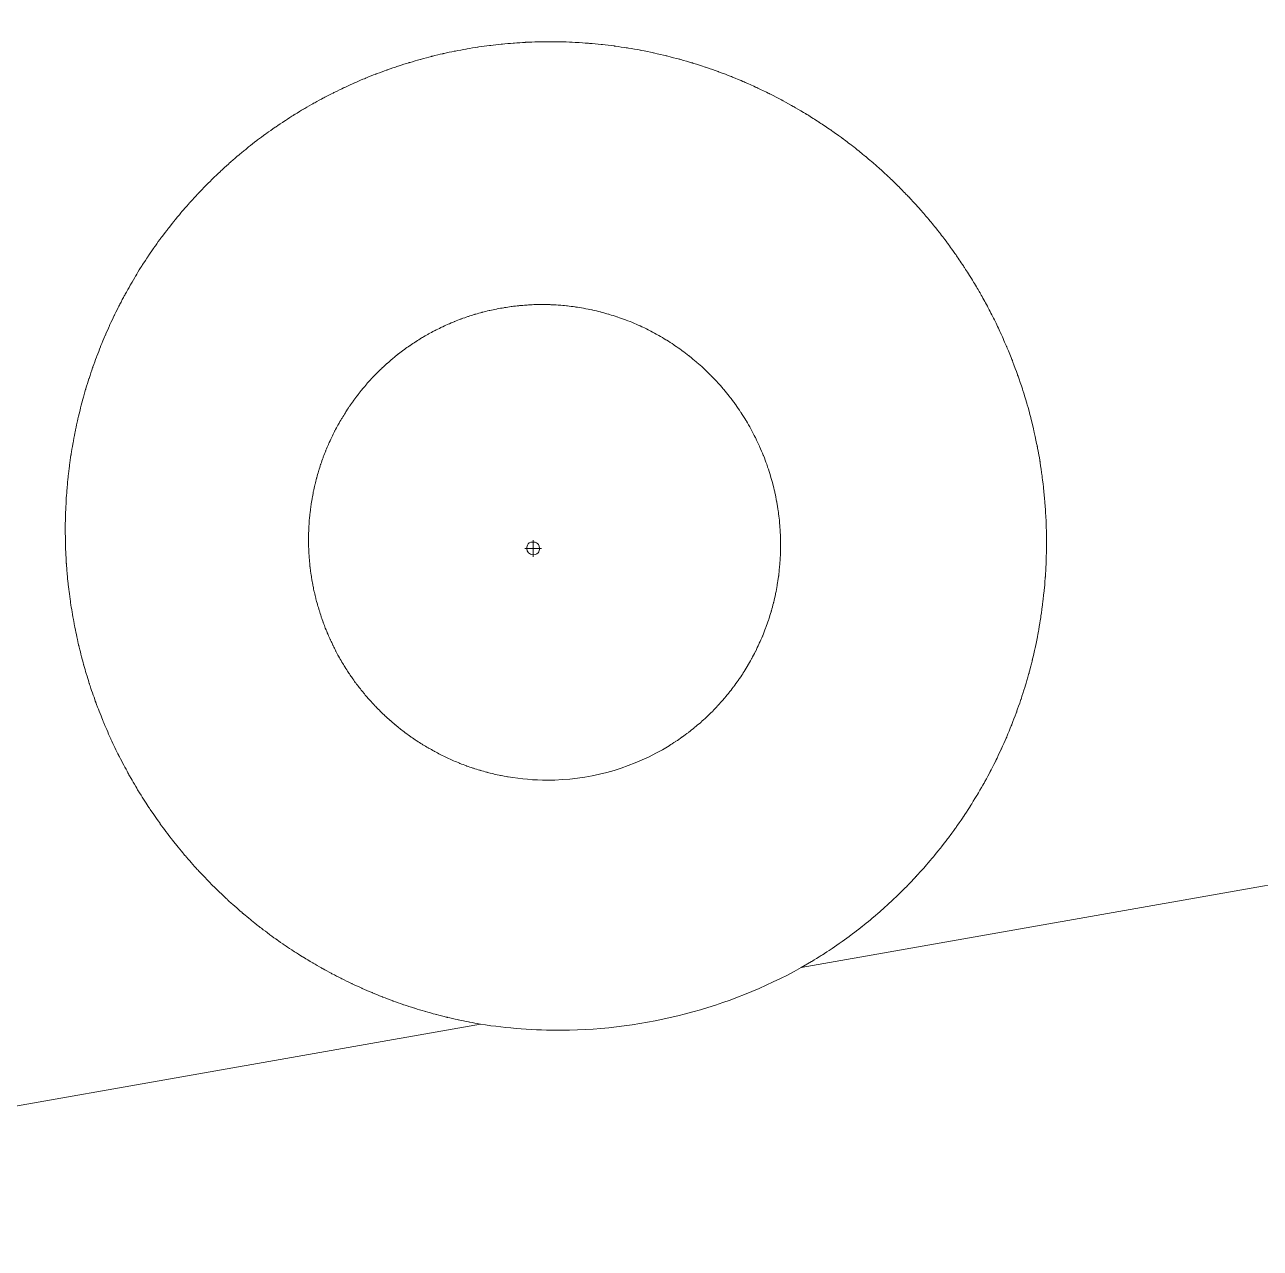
# Model space of a CAD drawing. Header units: millimetres. Extents: x 206 to 837, y 40 to 323.
# Drawn here: x 690.54941 to 690.56803, y 262.76187 to 262.78032 of the extents above; entities that cross this region are included whole.
import ezdxf

# ---------------------------------------------------------------- set-up
doc = ezdxf.new("R2010")
doc.units = ezdxf.units.MM
doc.layers.add('I-ARQ', color=8, linetype='Continuous', lineweight=0)

msp = doc.modelspace()

# ---------------------------------------------------------------- linework, layer by layer
at = {"layer": 'I-ARQ', "lineweight": 5}
for points, knots in [([(690.493091, 262.772627), (690.498206, 262.793558), (690.517349, 262.807995), (690.538879, 262.80716), (690.538879, 262.80716), (690.56041, 262.806323), (690.578375, 262.790444), (690.581851, 262.769179)], [0, 0, 0, 0, 0.5, 0.5, 0.5, 0.75, 1, 1, 1, 1]), ([(690.53712, 262.807822), (690.53712, 262.807822), (690.543623, 262.807402), (690.543623, 262.807402), (690.543623, 262.807402), (690.543623, 262.807402), (690.550004, 262.806076), (690.550004, 262.806076), (690.550004, 262.806076), (690.550004, 262.806076), (690.556133, 262.803869), (690.556133, 262.803869), (690.556133, 262.803869), (690.556133, 262.803869), (690.56189, 262.800826), (690.56189, 262.800826), (690.56189, 262.800826), (690.56189, 262.800826), (690.567162, 262.797008), (690.567162, 262.797008), (690.567162, 262.797008), (690.567162, 262.797008), (690.571843, 262.792489), (690.571843, 262.792489), (690.571843, 262.792489), (690.571843, 262.792489), (690.57584, 262.787358), (690.57584, 262.787358), (690.57584, 262.787358), (690.57584, 262.787358), (690.579075, 262.781719), (690.579075, 262.781719), (690.579075, 262.781719), (690.579075, 262.781719), (690.581484, 262.775683), (690.581484, 262.775683), (690.581484, 262.775683), (690.581484, 262.775683), (690.583016, 262.76937), (690.583016, 262.76937)], [0, 0, 0, 0, 0.1, 0.1, 0.1, 0.15, 0.2, 0.2, 0.2, 0.25, 0.3, 0.3, 0.3, 0.35, 0.4, 0.4, 0.4, 0.45, 0.5, 0.5, 0.5, 0.55, 0.6, 0.6, 0.6, 0.65, 0.7, 0.7, 0.7, 0.75, 0.8, 0.8, 0.8, 0.85, 0.9, 0.9, 0.9, 0.95, 1, 1, 1, 1]), ([(690.49479, 262.761869), (690.49479, 262.783919), (690.511717, 262.802276), (690.533695, 262.80406), (690.533695, 262.80406), (690.555674, 262.805844), (690.575339, 262.790459), (690.578896, 262.768696)], [0, 0, 0, 0, 0.5, 0.5, 0.5, 0.75, 1, 1, 1, 1]), ([(690.495457, 262.761869), (690.495457, 262.783472), (690.511969, 262.801492), (690.533489, 262.803374), (690.533489, 262.803374), (690.555009, 262.805257), (690.574399, 262.790379), (690.57815, 262.769104)], [0, 0, 0, 0, 0.5, 0.5, 0.5, 0.75, 1, 1, 1, 1]), ([(690.498516, 262.761869), (690.498516, 262.781885), (690.513816, 262.798582), (690.533755, 262.800327), (690.533755, 262.800327), (690.553696, 262.80207), (690.571661, 262.788285), (690.575138, 262.768573)], [0, 0, 0, 0, 0.5, 0.5, 0.5, 0.75, 1, 1, 1, 1]), ([(690.557324, 262.78006), (690.557324, 262.78006), (690.557142, 262.780058), (690.557142, 262.780058), (690.557142, 262.780058), (690.557142, 262.780058), (690.556959, 262.780051), (690.556959, 262.780051), (690.556959, 262.780051), (690.556959, 262.780051), (690.556779, 262.780039), (690.556779, 262.780039), (690.556779, 262.780039), (690.556779, 262.780039), (690.556597, 262.780023), (690.556597, 262.780023), (690.556597, 262.780023), (690.556597, 262.780023), (690.556419, 262.780003), (690.556419, 262.780003), (690.556419, 262.780003), (690.556419, 262.780003), (690.556241, 262.779979), (690.556241, 262.779979), (690.556241, 262.779979), (690.556241, 262.779979), (690.556065, 262.77995), (690.556065, 262.77995), (690.556065, 262.77995), (690.556065, 262.77995), (690.55589, 262.779917), (690.55589, 262.779917), (690.55589, 262.779917), (690.55589, 262.779917), (690.555716, 262.779881), (690.555716, 262.779881), (690.555716, 262.779881), (690.555716, 262.779881), (690.555545, 262.77984), (690.555545, 262.77984), (690.555545, 262.77984), (690.555545, 262.77984), (690.555374, 262.779794), (690.555374, 262.779794), (690.555374, 262.779794), (690.555374, 262.779794), (690.555205, 262.779745), (690.555205, 262.779745), (690.555205, 262.779745), (690.555205, 262.779745), (690.555038, 262.779693), (690.555038, 262.779693), (690.555038, 262.779693), (690.555038, 262.779693), (690.554872, 262.779635), (690.554872, 262.779635), (690.554872, 262.779635), (690.554872, 262.779635), (690.554709, 262.779575), (690.554709, 262.779575), (690.554709, 262.779575), (690.554709, 262.779575), (690.554546, 262.77951), (690.554546, 262.77951), (690.554546, 262.77951), (690.554546, 262.77951), (690.554387, 262.779442), (690.554387, 262.779442), (690.554387, 262.779442), (690.554387, 262.779442), (690.554229, 262.779371), (690.554229, 262.779371), (690.554229, 262.779371), (690.554229, 262.779371), (690.554073, 262.779295), (690.554073, 262.779295), (690.554073, 262.779295), (690.554073, 262.779295), (690.55392, 262.779216), (690.55392, 262.779216), (690.55392, 262.779216), (690.55392, 262.779216), (690.553768, 262.779134), (690.553768, 262.779134), (690.553768, 262.779134), (690.553768, 262.779134), (690.553619, 262.779048), (690.553619, 262.779048), (690.553619, 262.779048), (690.553619, 262.779048), (690.553472, 262.778959), (690.553472, 262.778959), (690.553472, 262.778959), (690.553472, 262.778959), (690.553328, 262.778867), (690.553328, 262.778867), (690.553328, 262.778867), (690.553328, 262.778867), (690.553185, 262.77877), (690.553185, 262.77877), (690.553185, 262.77877), (690.553185, 262.77877), (690.553045, 262.778671), (690.553045, 262.778671), (690.553045, 262.778671), (690.553045, 262.778671), (690.552908, 262.77857), (690.552908, 262.77857), (690.552908, 262.77857), (690.552908, 262.77857), (690.552773, 262.778464), (690.552773, 262.778464), (690.552773, 262.778464), (690.552773, 262.778464), (690.552641, 262.778355), (690.552641, 262.778355), (690.552641, 262.778355), (690.552641, 262.778355), (690.552511, 262.778244), (690.552511, 262.778244), (690.552511, 262.778244), (690.552511, 262.778244), (690.552384, 262.778129), (690.552384, 262.778129), (690.552384, 262.778129), (690.552384, 262.778129), (690.552259, 262.778012), (690.552259, 262.778012), (690.552259, 262.778012), (690.552259, 262.778012), (690.552138, 262.777891), (690.552138, 262.777891), (690.552138, 262.777891), (690.552138, 262.777891), (690.55202, 262.777768), (690.55202, 262.777768), (690.55202, 262.777768), (690.55202, 262.777768), (690.551904, 262.777642), (690.551904, 262.777642), (690.551904, 262.777642), (690.551904, 262.777642), (690.551791, 262.777514), (690.551791, 262.777514), (690.551791, 262.777514), (690.551791, 262.777514), (690.551682, 262.777382), (690.551682, 262.777382), (690.551682, 262.777382), (690.551682, 262.777382), (690.551575, 262.777248), (690.551575, 262.777248), (690.551575, 262.777248), (690.551575, 262.777248), (690.55147, 262.777112), (690.55147, 262.777112), (690.55147, 262.777112), (690.55147, 262.777112), (690.55137, 262.776973), (690.55137, 262.776973), (690.55137, 262.776973), (690.55137, 262.776973), (690.551273, 262.776831), (690.551273, 262.776831), (690.551273, 262.776831), (690.551273, 262.776831), (690.551179, 262.776688), (690.551179, 262.776688), (690.551179, 262.776688), (690.551179, 262.776688), (690.551089, 262.776542), (690.551089, 262.776542), (690.551089, 262.776542), (690.551089, 262.776542), (690.551002, 262.776394), (690.551002, 262.776394), (690.551002, 262.776394), (690.551002, 262.776394), (690.550918, 262.776244), (690.550918, 262.776244), (690.550918, 262.776244), (690.550918, 262.776244), (690.550838, 262.776091), (690.550838, 262.776091), (690.550838, 262.776091), (690.550838, 262.776091), (690.550761, 262.775938), (690.550761, 262.775938), (690.550761, 262.775938), (690.550761, 262.775938), (690.550688, 262.775782), (690.550688, 262.775782), (690.550688, 262.775782), (690.550688, 262.775782), (690.550619, 262.775625), (690.550619, 262.775625), (690.550619, 262.775625), (690.550619, 262.775625), (690.550553, 262.775467), (690.550553, 262.775467), (690.550553, 262.775467), (690.550553, 262.775467), (690.550491, 262.775307), (690.550491, 262.775307), (690.550491, 262.775307), (690.550491, 262.775307), (690.550433, 262.775147), (690.550433, 262.775147), (690.550433, 262.775147), (690.550433, 262.775147), (690.550379, 262.774984), (690.550379, 262.774984), (690.550379, 262.774984), (690.550379, 262.774984), (690.550328, 262.77482), (690.550328, 262.77482), (690.550328, 262.77482), (690.550328, 262.77482), (690.550282, 262.774657), (690.550282, 262.774657), (690.550282, 262.774657), (690.550282, 262.774657), (690.550239, 262.774492), (690.550239, 262.774492), (690.550239, 262.774492), (690.550239, 262.774492), (690.5502, 262.774327), (690.5502, 262.774327), (690.5502, 262.774327), (690.5502, 262.774327), (690.550165, 262.774162), (690.550165, 262.774162), (690.550165, 262.774162), (690.550165, 262.774162), (690.550134, 262.773997), (690.550134, 262.773997), (690.550134, 262.773997), (690.550134, 262.773997), (690.550107, 262.773831), (690.550107, 262.773831), (690.550107, 262.773831), (690.550107, 262.773831), (690.550083, 262.773665), (690.550083, 262.773665), (690.550083, 262.773665), (690.550083, 262.773665), (690.550064, 262.773499), (690.550064, 262.773499), (690.550064, 262.773499), (690.550064, 262.773499), (690.550047, 262.773335), (690.550047, 262.773335), (690.550047, 262.773335), (690.550047, 262.773335), (690.550035, 262.77317), (690.550035, 262.77317), (690.550035, 262.77317), (690.550035, 262.77317), (690.550027, 262.773006), (690.550027, 262.773006), (690.550027, 262.773006), (690.550027, 262.773006), (690.550021, 262.772842), (690.550021, 262.772842), (690.550021, 262.772842), (690.550021, 262.772842), (690.55002, 262.77268), (690.55002, 262.77268), (690.55002, 262.77268), (690.55002, 262.77268), (690.550022, 262.772518), (690.550022, 262.772518), (690.550022, 262.772518), (690.550022, 262.772518), (690.550027, 262.772358), (690.550027, 262.772358), (690.550027, 262.772358), (690.550027, 262.772358), (690.550036, 262.772197), (690.550036, 262.772197), (690.550036, 262.772197), (690.550036, 262.772197), (690.550048, 262.772039), (690.550048, 262.772039), (690.550048, 262.772039), (690.550048, 262.772039), (690.550064, 262.771881), (690.550064, 262.771881), (690.550064, 262.771881), (690.550064, 262.771881), (690.550104, 262.77157), (690.550104, 262.77157), (690.550104, 262.77157), (690.550104, 262.77157), (690.550157, 262.771265), (690.550157, 262.771265), (690.550157, 262.771265), (690.550157, 262.771265), (690.550221, 262.770964), (690.550221, 262.770964), (690.550221, 262.770964), (690.550221, 262.770964), (690.550296, 262.770669), (690.550296, 262.770669), (690.550296, 262.770669), (690.550296, 262.770669), (690.550383, 262.77038), (690.550383, 262.77038), (690.550383, 262.77038), (690.550383, 262.77038), (690.550481, 262.770096), (690.550481, 262.770096), (690.550481, 262.770096), (690.550481, 262.770096), (690.550589, 262.769818), (690.550589, 262.769818), (690.550589, 262.769818), (690.550589, 262.769818), (690.550707, 262.769545), (690.550707, 262.769545), (690.550707, 262.769545), (690.550707, 262.769545), (690.550836, 262.769278), (690.550836, 262.769278), (690.550836, 262.769278), (690.550836, 262.769278), (690.550975, 262.769017), (690.550975, 262.769017), (690.550975, 262.769017), (690.550975, 262.769017), (690.551123, 262.768761), (690.551123, 262.768761), (690.551123, 262.768761), (690.551123, 262.768761), (690.551283, 262.76851), (690.551283, 262.76851), (690.551283, 262.76851), (690.551283, 262.76851), (690.551452, 262.768266), (690.551452, 262.768266), (690.551452, 262.768266), (690.551452, 262.768266), (690.551633, 262.768025), (690.551633, 262.768025), (690.551633, 262.768025), (690.551633, 262.768025), (690.551824, 262.767792), (690.551824, 262.767792), (690.551824, 262.767792), (690.551824, 262.767792), (690.552026, 262.767563), (690.552026, 262.767563), (690.552026, 262.767563), (690.552026, 262.767563), (690.552239, 262.767341), (690.552239, 262.767341), (690.552239, 262.767341), (690.552239, 262.767341), (690.552463, 262.767126), (690.552463, 262.767126), (690.552463, 262.767126), (690.552463, 262.767126), (690.552699, 262.766918), (690.552699, 262.766918), (690.552699, 262.766918), (690.552699, 262.766918), (690.552821, 262.766816), (690.552821, 262.766816), (690.552821, 262.766816), (690.552821, 262.766816), (690.552945, 262.766718), (690.552945, 262.766718), (690.552945, 262.766718), (690.552945, 262.766718), (690.553073, 262.76662), (690.553073, 262.76662), (690.553073, 262.76662), (690.553073, 262.76662), (690.553203, 262.766525), (690.553203, 262.766525), (690.553203, 262.766525), (690.553203, 262.766525), (690.553337, 262.766433), (690.553337, 262.766433), (690.553337, 262.766433), (690.553337, 262.766433), (690.553471, 262.766343), (690.553471, 262.766343), (690.553471, 262.766343), (690.553471, 262.766343), (690.55361, 262.766256), (690.55361, 262.766256), (690.55361, 262.766256), (690.55361, 262.766256), (690.553751, 262.766171), (690.553751, 262.766171), (690.553751, 262.766171), (690.553751, 262.766171), (690.553894, 262.766089), (690.553894, 262.766089), (690.553894, 262.766089), (690.553894, 262.766089), (690.55404, 262.766009), (690.55404, 262.766009), (690.55404, 262.766009), (690.55404, 262.766009), (690.554188, 262.765933), (690.554188, 262.765933), (690.554188, 262.765933), (690.554188, 262.765933), (690.554338, 262.76586), (690.554338, 262.76586), (690.554338, 262.76586), (690.554338, 262.76586), (690.554492, 262.765789), (690.554492, 262.765789), (690.554492, 262.765789), (690.554492, 262.765789), (690.554645, 262.765723), (690.554645, 262.765723), (690.554645, 262.765723), (690.554645, 262.765723), (690.554802, 262.765659), (690.554802, 262.765659), (690.554802, 262.765659), (690.554802, 262.765659), (690.55496, 262.765598), (690.55496, 262.765598), (690.55496, 262.765598), (690.55496, 262.765598), (690.555121, 262.765541), (690.555121, 262.765541), (690.555121, 262.765541), (690.555121, 262.765541), (690.555283, 262.765489), (690.555283, 262.765489), (690.555283, 262.765489), (690.555283, 262.765489), (690.555447, 262.765439), (690.555447, 262.765439), (690.555447, 262.765439), (690.555447, 262.765439), (690.555611, 262.765393), (690.555611, 262.765393), (690.555611, 262.765393), (690.555611, 262.765393), (690.555777, 262.765351), (690.555777, 262.765351), (690.555777, 262.765351), (690.555777, 262.765351), (690.555944, 262.765313), (690.555944, 262.765313), (690.555944, 262.765313), (690.555944, 262.765313), (690.556112, 262.765279), (690.556112, 262.765279), (690.556112, 262.765279), (690.556112, 262.765279), (690.556281, 262.765247), (690.556281, 262.765247)], [0, 0, 0, 0, 0.008696, 0.008696, 0.008696, 0.013043, 0.017391, 0.017391, 0.017391, 0.021739, 0.026087, 0.026087, 0.026087, 0.030435, 0.034783, 0.034783, 0.034783, 0.03913, 0.043478, 0.043478, 0.043478, 0.047826, 0.052174, 0.052174, 0.052174, 0.056522, 0.06087, 0.06087, 0.06087, 0.065217, 0.069565, 0.069565, 0.069565, 0.073913, 0.078261, 0.078261, 0.078261, 0.082609, 0.086957, 0.086957, 0.086957, 0.091304, 0.095652, 0.095652, 0.095652, 0.1, 0.104348, 0.104348, 0.104348, 0.108696, 0.113043, 0.113043, 0.113043, 0.117391, 0.121739, 0.121739, 0.121739, 0.126087, 0.130435, 0.130435, 0.130435, 0.134783, 0.13913, 0.13913, 0.13913, 0.143478, 0.147826, 0.147826, 0.147826, 0.152174, 0.156522, 0.156522, 0.156522, 0.16087, 0.165217, 0.165217, 0.165217, 0.169565, 0.173913, 0.173913, 0.173913, 0.178261, 0.182609, 0.182609, 0.182609, 0.186957, 0.191304, 0.191304, 0.191304, 0.195652, 0.2, 0.2, 0.2, 0.204348, 0.208696, 0.208696, 0.208696, 0.213043, 0.217391, 0.217391, 0.217391, 0.221739, 0.226087, 0.226087, 0.226087, 0.230435, 0.234783, 0.234783, 0.234783, 0.23913, 0.243478, 0.243478, 0.243478, 0.247826, 0.252174, 0.252174, 0.252174, 0.256522, 0.26087, 0.26087, 0.26087, 0.265217, 0.269565, 0.269565, 0.269565, 0.273913, 0.278261, 0.278261, 0.278261, 0.282609, 0.286957, 0.286957, 0.286957, 0.291304, 0.295652, 0.295652, 0.295652, 0.3, 0.304348, 0.304348, 0.304348, 0.308696, 0.313043, 0.313043, 0.313043, 0.317391, 0.321739, 0.321739, 0.321739, 0.326087, 0.330435, 0.330435, 0.330435, 0.334783, 0.33913, 0.33913, 0.33913, 0.343478, 0.347826, 0.347826, 0.347826, 0.352174, 0.356522, 0.356522, 0.356522, 0.36087, 0.365217, 0.365217, 0.365217, 0.369565, 0.373913, 0.373913, 0.373913, 0.378261, 0.382609, 0.382609, 0.382609, 0.386957, 0.391304, 0.391304, 0.391304, 0.395652, 0.4, 0.4, 0.4, 0.404348, 0.408696, 0.408696, 0.408696, 0.413043, 0.417391, 0.417391, 0.417391, 0.421739, 0.426087, 0.426087, 0.426087, 0.430435, 0.434783, 0.434783, 0.434783, 0.43913, 0.443478, 0.443478, 0.443478, 0.447826, 0.452174, 0.452174, 0.452174, 0.456522, 0.46087, 0.46087, 0.46087, 0.465217, 0.469565, 0.469565, 0.469565, 0.473913, 0.478261, 0.478261, 0.478261, 0.482609, 0.486957, 0.486957, 0.486957, 0.491304, 0.495652, 0.495652, 0.495652, 0.5, 0.504348, 0.504348, 0.504348, 0.508696, 0.513043, 0.513043, 0.513043, 0.517391, 0.521739, 0.521739, 0.521739, 0.526087, 0.530435, 0.530435, 0.530435, 0.534783, 0.53913, 0.53913, 0.53913, 0.543478, 0.547826, 0.547826, 0.547826, 0.552174, 0.556522, 0.556522, 0.556522, 0.56087, 0.565217, 0.565217, 0.565217, 0.569565, 0.573913, 0.573913, 0.573913, 0.578261, 0.582609, 0.582609, 0.582609, 0.586957, 0.591304, 0.591304, 0.591304, 0.595652, 0.6, 0.6, 0.6, 0.604348, 0.608696, 0.608696, 0.608696, 0.613043, 0.617391, 0.617391, 0.617391, 0.621739, 0.626087, 0.626087, 0.626087, 0.630435, 0.634783, 0.634783, 0.634783, 0.63913, 0.643478, 0.643478, 0.643478, 0.647826, 0.652174, 0.652174, 0.652174, 0.656522, 0.66087, 0.66087, 0.66087, 0.665217, 0.669565, 0.669565, 0.669565, 0.673913, 0.678261, 0.678261, 0.678261, 0.682609, 0.686957, 0.686957, 0.686957, 0.691304, 0.695652, 0.695652, 0.695652, 0.7, 0.704348, 0.704348, 0.704348, 0.708696, 0.713043, 0.713043, 0.713043, 0.717391, 0.721739, 0.721739, 0.721739, 0.726087, 0.730435, 0.730435, 0.730435, 0.734783, 0.73913, 0.73913, 0.73913, 0.743478, 0.747826, 0.747826, 0.747826, 0.752174, 0.756522, 0.756522, 0.756522, 0.76087, 0.765217, 0.765217, 0.765217, 0.769565, 0.773913, 0.773913, 0.773913, 0.778261, 0.782609, 0.782609, 0.782609, 0.786957, 0.791304, 0.791304, 0.791304, 0.795652, 0.8, 0.8, 0.8, 0.804348, 0.808696, 0.808696, 0.808696, 0.813043, 0.817391, 0.817391, 0.817391, 0.821739, 0.826087, 0.826087, 0.826087, 0.830435, 0.834783, 0.834783, 0.834783, 0.83913, 0.843478, 0.843478, 0.843478, 0.847826, 0.852174, 0.852174, 0.852174, 0.856522, 0.86087, 0.86087, 0.86087, 0.865217, 0.869565, 0.869565, 0.869565, 0.873913, 0.878261, 0.878261, 0.878261, 0.882609, 0.886957, 0.886957, 0.886957, 0.891304, 0.895652, 0.895652, 0.895652, 0.9, 0.904348, 0.904348, 0.904348, 0.908696, 0.913043, 0.913043, 0.913043, 0.917391, 0.921739, 0.921739, 0.921739, 0.926087, 0.930435, 0.930435, 0.930435, 0.934783, 0.93913, 0.93913, 0.93913, 0.943478, 0.947826, 0.947826, 0.947826, 0.952174, 0.956522, 0.956522, 0.956522, 0.96087, 0.965217, 0.965217, 0.965217, 0.969565, 0.973913, 0.973913, 0.973913, 0.978261, 0.982609, 0.982609, 0.982609, 0.986957, 0.991304, 0.991304, 0.991304, 0.995652, 1, 1, 1, 1]), ([(690.561114, 262.7661), (690.561114, 262.7661), (690.561271, 262.766192), (690.561271, 262.766192), (690.561271, 262.766192), (690.561271, 262.766192), (690.561427, 262.766289), (690.561427, 262.766289), (690.561427, 262.766289), (690.561427, 262.766289), (690.56158, 262.766389), (690.56158, 262.766389), (690.56158, 262.766389), (690.56158, 262.766389), (690.56173, 262.766494), (690.56173, 262.766494), (690.56173, 262.766494), (690.56173, 262.766494), (690.561879, 262.766602), (690.561879, 262.766602), (690.561879, 262.766602), (690.561879, 262.766602), (690.562025, 262.766714), (690.562025, 262.766714), (690.562025, 262.766714), (690.562025, 262.766714), (690.562168, 262.766831), (690.562168, 262.766831), (690.562168, 262.766831), (690.562168, 262.766831), (690.562309, 262.766951), (690.562309, 262.766951), (690.562309, 262.766951), (690.562309, 262.766951), (690.562447, 262.767076), (690.562447, 262.767076), (690.562447, 262.767076), (690.562447, 262.767076), (690.562582, 262.767204), (690.562582, 262.767204), (690.562582, 262.767204), (690.562582, 262.767204), (690.562715, 262.767336), (690.562715, 262.767336), (690.562715, 262.767336), (690.562715, 262.767336), (690.562844, 262.767472), (690.562844, 262.767472), (690.562844, 262.767472), (690.562844, 262.767472), (690.562971, 262.767612), (690.562971, 262.767612), (690.562971, 262.767612), (690.562971, 262.767612), (690.563094, 262.767756), (690.563094, 262.767756), (690.563094, 262.767756), (690.563094, 262.767756), (690.563214, 262.767903), (690.563214, 262.767903), (690.563214, 262.767903), (690.563214, 262.767903), (690.563331, 262.768054), (690.563331, 262.768054), (690.563331, 262.768054), (690.563331, 262.768054), (690.563445, 262.768209), (690.563445, 262.768209), (690.563445, 262.768209), (690.563445, 262.768209), (690.563554, 262.768368), (690.563554, 262.768368), (690.563554, 262.768368), (690.563554, 262.768368), (690.56366, 262.76853), (690.56366, 262.76853), (690.56366, 262.76853), (690.56366, 262.76853), (690.563762, 262.768695), (690.563762, 262.768695), (690.563762, 262.768695), (690.563762, 262.768695), (690.56386, 262.768865), (690.56386, 262.768865), (690.56386, 262.768865), (690.56386, 262.768865), (690.563955, 262.769038), (690.563955, 262.769038), (690.563955, 262.769038), (690.563955, 262.769038), (690.564045, 262.769214), (690.564045, 262.769214), (690.564045, 262.769214), (690.564045, 262.769214), (690.564129, 262.769393), (690.564129, 262.769393), (690.564129, 262.769393), (690.564129, 262.769393), (690.564212, 262.769577), (690.564212, 262.769577), (690.564212, 262.769577), (690.564212, 262.769577), (690.564287, 262.769761), (690.564287, 262.769761), (690.564287, 262.769761), (690.564287, 262.769761), (690.56436, 262.769952), (690.56436, 262.769952), (690.56436, 262.769952), (690.56436, 262.769952), (690.564426, 262.770143), (690.564426, 262.770143), (690.564426, 262.770143), (690.564426, 262.770143), (690.564489, 262.770338), (690.564489, 262.770338), (690.564489, 262.770338), (690.564489, 262.770338), (690.564547, 262.770535), (690.564547, 262.770535), (690.564547, 262.770535), (690.564547, 262.770535), (690.564598, 262.770736), (690.564598, 262.770736), (690.564598, 262.770736), (690.564598, 262.770736), (690.564645, 262.770938), (690.564645, 262.770938), (690.564645, 262.770938), (690.564645, 262.770938), (690.564686, 262.771144), (690.564686, 262.771144), (690.564686, 262.771144), (690.564686, 262.771144), (690.564721, 262.771351), (690.564721, 262.771351), (690.564721, 262.771351), (690.564721, 262.771351), (690.564751, 262.771561), (690.564751, 262.771561), (690.564751, 262.771561), (690.564751, 262.771561), (690.564776, 262.771771), (690.564776, 262.771771), (690.564776, 262.771771), (690.564776, 262.771771), (690.564794, 262.771985), (690.564794, 262.771985), (690.564794, 262.771985), (690.564794, 262.771985), (690.564806, 262.772199), (690.564806, 262.772199), (690.564806, 262.772199), (690.564806, 262.772199), (690.564811, 262.772416), (690.564811, 262.772416), (690.564811, 262.772416), (690.564811, 262.772416), (690.564811, 262.772633), (690.564811, 262.772633), (690.564811, 262.772633), (690.564811, 262.772633), (690.564805, 262.772852), (690.564805, 262.772852), (690.564805, 262.772852), (690.564805, 262.772852), (690.564791, 262.77307), (690.564791, 262.77307), (690.564791, 262.77307), (690.564791, 262.77307), (690.564771, 262.77329), (690.564771, 262.77329), (690.564771, 262.77329), (690.564771, 262.77329), (690.564746, 262.77351), (690.564746, 262.77351), (690.564746, 262.77351), (690.564746, 262.77351), (690.564714, 262.77373), (690.564714, 262.77373), (690.564714, 262.77373), (690.564714, 262.77373), (690.564675, 262.773949), (690.564675, 262.773949), (690.564675, 262.773949), (690.564675, 262.773949), (690.564628, 262.774168), (690.564628, 262.774168), (690.564628, 262.774168), (690.564628, 262.774168), (690.564576, 262.774386), (690.564576, 262.774386), (690.564576, 262.774386), (690.564576, 262.774386), (690.564517, 262.774605), (690.564517, 262.774605), (690.564517, 262.774605), (690.564517, 262.774605), (690.564451, 262.77482), (690.564451, 262.77482), (690.564451, 262.77482), (690.564451, 262.77482), (690.564377, 262.775035), (690.564377, 262.775035), (690.564377, 262.775035), (690.564377, 262.775035), (690.5643, 262.775248), (690.5643, 262.775248), (690.5643, 262.775248), (690.5643, 262.775248), (690.564214, 262.775459), (690.564214, 262.775459), (690.564214, 262.775459), (690.564214, 262.775459), (690.564121, 262.775667), (690.564121, 262.775667), (690.564121, 262.775667), (690.564121, 262.775667), (690.564024, 262.775872), (690.564024, 262.775872), (690.564024, 262.775872), (690.564024, 262.775872), (690.56392, 262.776075), (690.56392, 262.776075), (690.56392, 262.776075), (690.56392, 262.776075), (690.56381, 262.776274), (690.56381, 262.776274), (690.56381, 262.776274), (690.56381, 262.776274), (690.563693, 262.77647), (690.563693, 262.77647), (690.563693, 262.77647), (690.563693, 262.77647), (690.563572, 262.776661), (690.563572, 262.776661), (690.563572, 262.776661), (690.563572, 262.776661), (690.563445, 262.776849), (690.563445, 262.776849), (690.563445, 262.776849), (690.563445, 262.776849), (690.563312, 262.777033), (690.563312, 262.777033), (690.563312, 262.777033), (690.563312, 262.777033), (690.563174, 262.777213), (690.563174, 262.777213), (690.563174, 262.777213), (690.563174, 262.777213), (690.563031, 262.777388), (690.563031, 262.777388), (690.563031, 262.777388), (690.563031, 262.777388), (690.562884, 262.777558), (690.562884, 262.777558), (690.562884, 262.777558), (690.562884, 262.777558), (690.562732, 262.777723), (690.562732, 262.777723), (690.562732, 262.777723), (690.562732, 262.777723), (690.562576, 262.777883), (690.562576, 262.777883), (690.562576, 262.777883), (690.562576, 262.777883), (690.562415, 262.778038), (690.562415, 262.778038), (690.562415, 262.778038), (690.562415, 262.778038), (690.562251, 262.778187), (690.562251, 262.778187), (690.562251, 262.778187), (690.562251, 262.778187), (690.562083, 262.778331), (690.562083, 262.778331), (690.562083, 262.778331), (690.562083, 262.778331), (690.561911, 262.77847), (690.561911, 262.77847), (690.561911, 262.77847), (690.561911, 262.77847), (690.561738, 262.778602), (690.561738, 262.778602), (690.561738, 262.778602), (690.561738, 262.778602), (690.56156, 262.778729), (690.56156, 262.778729), (690.56156, 262.778729), (690.56156, 262.778729), (690.56138, 262.778849), (690.56138, 262.778849), (690.56138, 262.778849), (690.56138, 262.778849), (690.561197, 262.778965), (690.561197, 262.778965), (690.561197, 262.778965), (690.561197, 262.778965), (690.561013, 262.779074), (690.561013, 262.779074), (690.561013, 262.779074), (690.561013, 262.779074), (690.560825, 262.779179), (690.560825, 262.779179), (690.560825, 262.779179), (690.560825, 262.779179), (690.560637, 262.779275), (690.560637, 262.779275), (690.560637, 262.779275), (690.560637, 262.779275), (690.560447, 262.779368), (690.560447, 262.779368), (690.560447, 262.779368), (690.560447, 262.779368), (690.560255, 262.779453), (690.560255, 262.779453), (690.560255, 262.779453), (690.560255, 262.779453), (690.560062, 262.779534), (690.560062, 262.779534), (690.560062, 262.779534), (690.560062, 262.779534), (690.559868, 262.779607), (690.559868, 262.779607), (690.559868, 262.779607), (690.559868, 262.779607), (690.559673, 262.779676), (690.559673, 262.779676), (690.559673, 262.779676), (690.559673, 262.779676), (690.559479, 262.779738), (690.559479, 262.779738), (690.559479, 262.779738), (690.559479, 262.779738), (690.559282, 262.779795), (690.559282, 262.779795), (690.559282, 262.779795), (690.559282, 262.779795), (690.559086, 262.779846), (690.559086, 262.779846), (690.559086, 262.779846), (690.559086, 262.779846), (690.558889, 262.779892), (690.558889, 262.779892), (690.558889, 262.779892), (690.558889, 262.779892), (690.558693, 262.779932), (690.558693, 262.779932), (690.558693, 262.779932), (690.558693, 262.779932), (690.558495, 262.779966), (690.558495, 262.779966), (690.558495, 262.779966), (690.558495, 262.779966), (690.558299, 262.779995), (690.558299, 262.779995), (690.558299, 262.779995), (690.558299, 262.779995), (690.558103, 262.780019), (690.558103, 262.780019), (690.558103, 262.780019), (690.558103, 262.780019), (690.557907, 262.780037), (690.557907, 262.780037), (690.557907, 262.780037), (690.557907, 262.780037), (690.557712, 262.78005), (690.557712, 262.78005), (690.557712, 262.78005), (690.557712, 262.78005), (690.557518, 262.780058), (690.557518, 262.780058), (690.557518, 262.780058), (690.557518, 262.780058), (690.557324, 262.78006), (690.557324, 262.78006)], [0, 0, 0, 0, 0.010638, 0.010638, 0.010638, 0.015957, 0.021277, 0.021277, 0.021277, 0.026596, 0.031915, 0.031915, 0.031915, 0.037234, 0.042553, 0.042553, 0.042553, 0.047872, 0.053191, 0.053191, 0.053191, 0.058511, 0.06383, 0.06383, 0.06383, 0.069149, 0.074468, 0.074468, 0.074468, 0.079787, 0.085106, 0.085106, 0.085106, 0.090426, 0.095745, 0.095745, 0.095745, 0.101064, 0.106383, 0.106383, 0.106383, 0.111702, 0.117021, 0.117021, 0.117021, 0.12234, 0.12766, 0.12766, 0.12766, 0.132979, 0.138298, 0.138298, 0.138298, 0.143617, 0.148936, 0.148936, 0.148936, 0.154255, 0.159574, 0.159574, 0.159574, 0.164894, 0.170213, 0.170213, 0.170213, 0.175532, 0.180851, 0.180851, 0.180851, 0.18617, 0.191489, 0.191489, 0.191489, 0.196809, 0.202128, 0.202128, 0.202128, 0.207447, 0.212766, 0.212766, 0.212766, 0.218085, 0.223404, 0.223404, 0.223404, 0.228723, 0.234043, 0.234043, 0.234043, 0.239362, 0.244681, 0.244681, 0.244681, 0.25, 0.255319, 0.255319, 0.255319, 0.260638, 0.265957, 0.265957, 0.265957, 0.271277, 0.276596, 0.276596, 0.276596, 0.281915, 0.287234, 0.287234, 0.287234, 0.292553, 0.297872, 0.297872, 0.297872, 0.303191, 0.308511, 0.308511, 0.308511, 0.31383, 0.319149, 0.319149, 0.319149, 0.324468, 0.329787, 0.329787, 0.329787, 0.335106, 0.340426, 0.340426, 0.340426, 0.345745, 0.351064, 0.351064, 0.351064, 0.356383, 0.361702, 0.361702, 0.361702, 0.367021, 0.37234, 0.37234, 0.37234, 0.37766, 0.382979, 0.382979, 0.382979, 0.388298, 0.393617, 0.393617, 0.393617, 0.398936, 0.404255, 0.404255, 0.404255, 0.409574, 0.414894, 0.414894, 0.414894, 0.420213, 0.425532, 0.425532, 0.425532, 0.430851, 0.43617, 0.43617, 0.43617, 0.441489, 0.446809, 0.446809, 0.446809, 0.452128, 0.457447, 0.457447, 0.457447, 0.462766, 0.468085, 0.468085, 0.468085, 0.473404, 0.478723, 0.478723, 0.478723, 0.484043, 0.489362, 0.489362, 0.489362, 0.494681, 0.5, 0.5, 0.5, 0.505319, 0.510638, 0.510638, 0.510638, 0.515957, 0.521277, 0.521277, 0.521277, 0.526596, 0.531915, 0.531915, 0.531915, 0.537234, 0.542553, 0.542553, 0.542553, 0.547872, 0.553191, 0.553191, 0.553191, 0.558511, 0.56383, 0.56383, 0.56383, 0.569149, 0.574468, 0.574468, 0.574468, 0.579787, 0.585106, 0.585106, 0.585106, 0.590426, 0.595745, 0.595745, 0.595745, 0.601064, 0.606383, 0.606383, 0.606383, 0.611702, 0.617021, 0.617021, 0.617021, 0.62234, 0.62766, 0.62766, 0.62766, 0.632979, 0.638298, 0.638298, 0.638298, 0.643617, 0.648936, 0.648936, 0.648936, 0.654255, 0.659574, 0.659574, 0.659574, 0.664894, 0.670213, 0.670213, 0.670213, 0.675532, 0.680851, 0.680851, 0.680851, 0.68617, 0.691489, 0.691489, 0.691489, 0.696809, 0.702128, 0.702128, 0.702128, 0.707447, 0.712766, 0.712766, 0.712766, 0.718085, 0.723404, 0.723404, 0.723404, 0.728723, 0.734043, 0.734043, 0.734043, 0.739362, 0.744681, 0.744681, 0.744681, 0.75, 0.755319, 0.755319, 0.755319, 0.760638, 0.765957, 0.765957, 0.765957, 0.771277, 0.776596, 0.776596, 0.776596, 0.781915, 0.787234, 0.787234, 0.787234, 0.792553, 0.797872, 0.797872, 0.797872, 0.803191, 0.808511, 0.808511, 0.808511, 0.81383, 0.819149, 0.819149, 0.819149, 0.824468, 0.829787, 0.829787, 0.829787, 0.835106, 0.840426, 0.840426, 0.840426, 0.845745, 0.851064, 0.851064, 0.851064, 0.856383, 0.861702, 0.861702, 0.861702, 0.867021, 0.87234, 0.87234, 0.87234, 0.87766, 0.882979, 0.882979, 0.882979, 0.888298, 0.893617, 0.893617, 0.893617, 0.898936, 0.904255, 0.904255, 0.904255, 0.909574, 0.914894, 0.914894, 0.914894, 0.920213, 0.925532, 0.925532, 0.925532, 0.930851, 0.93617, 0.93617, 0.93617, 0.941489, 0.946809, 0.946809, 0.946809, 0.952128, 0.957447, 0.957447, 0.957447, 0.962766, 0.968085, 0.968085, 0.968085, 0.973404, 0.978723, 0.978723, 0.978723, 0.984043, 0.989362, 0.989362, 0.989362, 0.994681, 1, 1, 1, 1]), ([(690.557203, 262.776097), (690.557203, 262.776097), (690.557087, 262.776096), (690.557087, 262.776096), (690.557087, 262.776096), (690.557087, 262.776096), (690.556972, 262.776089), (690.556972, 262.776089), (690.556972, 262.776089), (690.556972, 262.776089), (690.556859, 262.77608), (690.556859, 262.77608), (690.556859, 262.77608), (690.556859, 262.77608), (690.556745, 262.776067), (690.556745, 262.776067), (690.556745, 262.776067), (690.556745, 262.776067), (690.556633, 262.77605), (690.556633, 262.77605), (690.556633, 262.77605), (690.556633, 262.77605), (690.556522, 262.77603), (690.556522, 262.77603), (690.556522, 262.77603), (690.556522, 262.77603), (690.556413, 262.776007), (690.556413, 262.776007), (690.556413, 262.776007), (690.556413, 262.776007), (690.556304, 262.77598), (690.556304, 262.77598), (690.556304, 262.77598), (690.556304, 262.77598), (690.556197, 262.77595), (690.556197, 262.77595), (690.556197, 262.77595), (690.556197, 262.77595), (690.556091, 262.775916), (690.556091, 262.775916), (690.556091, 262.775916), (690.556091, 262.775916), (690.555986, 262.77588), (690.555986, 262.77588), (690.555986, 262.77588), (690.555986, 262.77588), (690.555884, 262.77584), (690.555884, 262.77584), (690.555884, 262.77584), (690.555884, 262.77584), (690.555783, 262.775796), (690.555783, 262.775796), (690.555783, 262.775796), (690.555783, 262.775796), (690.555684, 262.775751), (690.555684, 262.775751), (690.555684, 262.775751), (690.555684, 262.775751), (690.555586, 262.775702), (690.555586, 262.775702), (690.555586, 262.775702), (690.555586, 262.775702), (690.55549, 262.77565), (690.55549, 262.77565), (690.55549, 262.77565), (690.55549, 262.77565), (690.555395, 262.775595), (690.555395, 262.775595), (690.555395, 262.775595), (690.555395, 262.775595), (690.555303, 262.775537), (690.555303, 262.775537), (690.555303, 262.775537), (690.555303, 262.775537), (690.555213, 262.775477), (690.555213, 262.775477), (690.555213, 262.775477), (690.555213, 262.775477), (690.555125, 262.775415), (690.555125, 262.775415), (690.555125, 262.775415), (690.555125, 262.775415), (690.555038, 262.775349), (690.555038, 262.775349), (690.555038, 262.775349), (690.555038, 262.775349), (690.554955, 262.775281), (690.554955, 262.775281), (690.554955, 262.775281), (690.554955, 262.775281), (690.554872, 262.77521), (690.554872, 262.77521), (690.554872, 262.77521), (690.554872, 262.77521), (690.554793, 262.775137), (690.554793, 262.775137), (690.554793, 262.775137), (690.554793, 262.775137), (690.554715, 262.775062), (690.554715, 262.775062), (690.554715, 262.775062), (690.554715, 262.775062), (690.554641, 262.774984), (690.554641, 262.774984), (690.554641, 262.774984), (690.554641, 262.774984), (690.554567, 262.774903), (690.554567, 262.774903), (690.554567, 262.774903), (690.554567, 262.774903), (690.554497, 262.77482), (690.554497, 262.77482), (690.554497, 262.77482), (690.554497, 262.77482), (690.554431, 262.774736), (690.554431, 262.774736), (690.554431, 262.774736), (690.554431, 262.774736), (690.554365, 262.774649), (690.554365, 262.774649), (690.554365, 262.774649), (690.554365, 262.774649), (690.554303, 262.774561), (690.554303, 262.774561), (690.554303, 262.774561), (690.554303, 262.774561), (690.554244, 262.77447), (690.554244, 262.77447), (690.554244, 262.77447), (690.554244, 262.77447), (690.554187, 262.774378), (690.554187, 262.774378), (690.554187, 262.774378), (690.554187, 262.774378), (690.554132, 262.774284), (690.554132, 262.774284), (690.554132, 262.774284), (690.554132, 262.774284), (690.554081, 262.774188), (690.554081, 262.774188), (690.554081, 262.774188), (690.554081, 262.774188), (690.554033, 262.77409), (690.554033, 262.77409), (690.554033, 262.77409), (690.554033, 262.77409), (690.553988, 262.773992), (690.553988, 262.773992), (690.553988, 262.773992), (690.553988, 262.773992), (690.553946, 262.773892), (690.553946, 262.773892), (690.553946, 262.773892), (690.553946, 262.773892), (690.553907, 262.773791), (690.553907, 262.773791), (690.553907, 262.773791), (690.553907, 262.773791), (690.553871, 262.773689), (690.553871, 262.773689), (690.553871, 262.773689), (690.553871, 262.773689), (690.553838, 262.773586), (690.553838, 262.773586), (690.553838, 262.773586), (690.553838, 262.773586), (690.55381, 262.773483), (690.55381, 262.773483), (690.55381, 262.773483), (690.55381, 262.773483), (690.553783, 262.773379), (690.553783, 262.773379), (690.553783, 262.773379), (690.553783, 262.773379), (690.553759, 262.773275), (690.553759, 262.773275), (690.553759, 262.773275), (690.553759, 262.773275), (690.553741, 262.77317), (690.553741, 262.77317), (690.553741, 262.77317), (690.553741, 262.77317), (690.553724, 262.773065), (690.553724, 262.773065), (690.553724, 262.773065), (690.553724, 262.773065), (690.553711, 262.772961), (690.553711, 262.772961), (690.553711, 262.772961), (690.553711, 262.772961), (690.553699, 262.772856), (690.553699, 262.772856), (690.553699, 262.772856), (690.553699, 262.772856), (690.553693, 262.772753), (690.553693, 262.772753), (690.553693, 262.772753), (690.553693, 262.772753), (690.553688, 262.772649), (690.553688, 262.772649), (690.553688, 262.772649), (690.553688, 262.772649), (690.553687, 262.772547), (690.553687, 262.772547), (690.553687, 262.772547), (690.553687, 262.772547), (690.553688, 262.772444), (690.553688, 262.772444), (690.553688, 262.772444), (690.553688, 262.772444), (690.553693, 262.772343), (690.553693, 262.772343), (690.553693, 262.772343), (690.553693, 262.772343), (690.5537, 262.772243), (690.5537, 262.772243), (690.5537, 262.772243), (690.5537, 262.772243), (690.553709, 262.772144), (690.553709, 262.772144), (690.553709, 262.772144), (690.553709, 262.772144), (690.553723, 262.772045), (690.553723, 262.772045), (690.553723, 262.772045), (690.553723, 262.772045), (690.553737, 262.771948), (690.553737, 262.771948), (690.553737, 262.771948), (690.553737, 262.771948), (690.553755, 262.771852), (690.553755, 262.771852), (690.553755, 262.771852), (690.553755, 262.771852), (690.553775, 262.771758), (690.553775, 262.771758), (690.553775, 262.771758), (690.553775, 262.771758), (690.553797, 262.771663), (690.553797, 262.771663), (690.553797, 262.771663), (690.553797, 262.771663), (690.553822, 262.771571), (690.553822, 262.771571), (690.553822, 262.771571), (690.553822, 262.771571), (690.55385, 262.77148), (690.55385, 262.77148), (690.55385, 262.77148), (690.55385, 262.77148), (690.553879, 262.771389), (690.553879, 262.771389), (690.553879, 262.771389), (690.553879, 262.771389), (690.55391, 262.771299), (690.55391, 262.771299), (690.55391, 262.771299), (690.55391, 262.771299), (690.553943, 262.771213), (690.553943, 262.771213), (690.553943, 262.771213), (690.553943, 262.771213), (690.55398, 262.771125), (690.55398, 262.771125), (690.55398, 262.771125), (690.55398, 262.771125), (690.554018, 262.77104), (690.554018, 262.77104), (690.554018, 262.77104), (690.554018, 262.77104), (690.554058, 262.770955), (690.554058, 262.770955), (690.554058, 262.770955), (690.554058, 262.770955), (690.554099, 262.770872), (690.554099, 262.770872), (690.554099, 262.770872), (690.554099, 262.770872), (690.554143, 262.77079), (690.554143, 262.77079), (690.554143, 262.77079), (690.554143, 262.77079), (690.55419, 262.770708), (690.55419, 262.770708), (690.55419, 262.770708), (690.55419, 262.770708), (690.554238, 262.770628), (690.554238, 262.770628), (690.554238, 262.770628), (690.554238, 262.770628), (690.554289, 262.770549), (690.554289, 262.770549), (690.554289, 262.770549), (690.554289, 262.770549), (690.554342, 262.770471), (690.554342, 262.770471), (690.554342, 262.770471), (690.554342, 262.770471), (690.554397, 262.770395), (690.554397, 262.770395), (690.554397, 262.770395), (690.554397, 262.770395), (690.554454, 262.77032), (690.554454, 262.77032), (690.554454, 262.77032), (690.554454, 262.77032), (690.554514, 262.770245), (690.554514, 262.770245), (690.554514, 262.770245), (690.554514, 262.770245), (690.554575, 262.770172), (690.554575, 262.770172), (690.554575, 262.770172), (690.554575, 262.770172), (690.55464, 262.7701), (690.55464, 262.7701), (690.55464, 262.7701), (690.55464, 262.7701), (690.554705, 262.77003), (690.554705, 262.77003), (690.554705, 262.77003), (690.554705, 262.77003), (690.554774, 262.769961), (690.554774, 262.769961), (690.554774, 262.769961), (690.554774, 262.769961), (690.554845, 262.769893), (690.554845, 262.769893), (690.554845, 262.769893), (690.554845, 262.769893), (690.554918, 262.769826), (690.554918, 262.769826), (690.554918, 262.769826), (690.554918, 262.769826), (690.554994, 262.769761), (690.554994, 262.769761), (690.554994, 262.769761), (690.554994, 262.769761), (690.555072, 262.769698), (690.555072, 262.769698), (690.555072, 262.769698), (690.555072, 262.769698), (690.555152, 262.769637), (690.555152, 262.769637), (690.555152, 262.769637), (690.555152, 262.769637), (690.555234, 262.769577), (690.555234, 262.769577), (690.555234, 262.769577), (690.555234, 262.769577), (690.555319, 262.76952), (690.555319, 262.76952), (690.555319, 262.76952), (690.555319, 262.76952), (690.555407, 262.769463), (690.555407, 262.769463), (690.555407, 262.769463), (690.555407, 262.769463), (690.555496, 262.769411), (690.555496, 262.769411), (690.555496, 262.769411), (690.555496, 262.769411), (690.555587, 262.76936), (690.555587, 262.76936), (690.555587, 262.76936), (690.555587, 262.76936), (690.555679, 262.769311), (690.555679, 262.769311), (690.555679, 262.769311), (690.555679, 262.769311), (690.555775, 262.769264), (690.555775, 262.769264), (690.555775, 262.769264), (690.555775, 262.769264), (690.555871, 262.76922), (690.555871, 262.76922), (690.555871, 262.76922), (690.555871, 262.76922), (690.55597, 262.769179), (690.55597, 262.769179), (690.55597, 262.769179), (690.55597, 262.769179), (690.55607, 262.769141), (690.55607, 262.769141), (690.55607, 262.769141), (690.55607, 262.769141), (690.556171, 262.769107), (690.556171, 262.769107), (690.556171, 262.769107), (690.556171, 262.769107), (690.556273, 262.769075), (690.556273, 262.769075), (690.556273, 262.769075), (690.556273, 262.769075), (690.556378, 262.769045), (690.556378, 262.769045), (690.556378, 262.769045), (690.556378, 262.769045), (690.556483, 262.769019), (690.556483, 262.769019), (690.556483, 262.769019), (690.556483, 262.769019), (690.556588, 262.768996), (690.556588, 262.768996), (690.556588, 262.768996), (690.556588, 262.768996), (690.556695, 262.768977), (690.556695, 262.768977)], [0, 0, 0, 0, 0.009804, 0.009804, 0.009804, 0.014706, 0.019608, 0.019608, 0.019608, 0.02451, 0.029412, 0.029412, 0.029412, 0.034314, 0.039216, 0.039216, 0.039216, 0.044118, 0.04902, 0.04902, 0.04902, 0.053922, 0.058824, 0.058824, 0.058824, 0.063725, 0.068627, 0.068627, 0.068627, 0.073529, 0.078431, 0.078431, 0.078431, 0.083333, 0.088235, 0.088235, 0.088235, 0.093137, 0.098039, 0.098039, 0.098039, 0.102941, 0.107843, 0.107843, 0.107843, 0.112745, 0.117647, 0.117647, 0.117647, 0.122549, 0.127451, 0.127451, 0.127451, 0.132353, 0.137255, 0.137255, 0.137255, 0.142157, 0.147059, 0.147059, 0.147059, 0.151961, 0.156863, 0.156863, 0.156863, 0.161765, 0.166667, 0.166667, 0.166667, 0.171569, 0.176471, 0.176471, 0.176471, 0.181373, 0.186275, 0.186275, 0.186275, 0.191176, 0.196078, 0.196078, 0.196078, 0.20098, 0.205882, 0.205882, 0.205882, 0.210784, 0.215686, 0.215686, 0.215686, 0.220588, 0.22549, 0.22549, 0.22549, 0.230392, 0.235294, 0.235294, 0.235294, 0.240196, 0.245098, 0.245098, 0.245098, 0.25, 0.254902, 0.254902, 0.254902, 0.259804, 0.264706, 0.264706, 0.264706, 0.269608, 0.27451, 0.27451, 0.27451, 0.279412, 0.284314, 0.284314, 0.284314, 0.289216, 0.294118, 0.294118, 0.294118, 0.29902, 0.303922, 0.303922, 0.303922, 0.308824, 0.313725, 0.313725, 0.313725, 0.318627, 0.323529, 0.323529, 0.323529, 0.328431, 0.333333, 0.333333, 0.333333, 0.338235, 0.343137, 0.343137, 0.343137, 0.348039, 0.352941, 0.352941, 0.352941, 0.357843, 0.362745, 0.362745, 0.362745, 0.367647, 0.372549, 0.372549, 0.372549, 0.377451, 0.382353, 0.382353, 0.382353, 0.387255, 0.392157, 0.392157, 0.392157, 0.397059, 0.401961, 0.401961, 0.401961, 0.406863, 0.411765, 0.411765, 0.411765, 0.416667, 0.421569, 0.421569, 0.421569, 0.426471, 0.431373, 0.431373, 0.431373, 0.436275, 0.441176, 0.441176, 0.441176, 0.446078, 0.45098, 0.45098, 0.45098, 0.455882, 0.460784, 0.460784, 0.460784, 0.465686, 0.470588, 0.470588, 0.470588, 0.47549, 0.480392, 0.480392, 0.480392, 0.485294, 0.490196, 0.490196, 0.490196, 0.495098, 0.5, 0.5, 0.5, 0.504902, 0.509804, 0.509804, 0.509804, 0.514706, 0.519608, 0.519608, 0.519608, 0.52451, 0.529412, 0.529412, 0.529412, 0.534314, 0.539216, 0.539216, 0.539216, 0.544118, 0.54902, 0.54902, 0.54902, 0.553922, 0.558824, 0.558824, 0.558824, 0.563725, 0.568627, 0.568627, 0.568627, 0.573529, 0.578431, 0.578431, 0.578431, 0.583333, 0.588235, 0.588235, 0.588235, 0.593137, 0.598039, 0.598039, 0.598039, 0.602941, 0.607843, 0.607843, 0.607843, 0.612745, 0.617647, 0.617647, 0.617647, 0.622549, 0.627451, 0.627451, 0.627451, 0.632353, 0.637255, 0.637255, 0.637255, 0.642157, 0.647059, 0.647059, 0.647059, 0.651961, 0.656863, 0.656863, 0.656863, 0.661765, 0.666667, 0.666667, 0.666667, 0.671569, 0.676471, 0.676471, 0.676471, 0.681373, 0.686275, 0.686275, 0.686275, 0.691176, 0.696078, 0.696078, 0.696078, 0.70098, 0.705882, 0.705882, 0.705882, 0.710784, 0.715686, 0.715686, 0.715686, 0.720588, 0.72549, 0.72549, 0.72549, 0.730392, 0.735294, 0.735294, 0.735294, 0.740196, 0.745098, 0.745098, 0.745098, 0.75, 0.754902, 0.754902, 0.754902, 0.759804, 0.764706, 0.764706, 0.764706, 0.769608, 0.77451, 0.77451, 0.77451, 0.779412, 0.784314, 0.784314, 0.784314, 0.789216, 0.794118, 0.794118, 0.794118, 0.79902, 0.803922, 0.803922, 0.803922, 0.808824, 0.813725, 0.813725, 0.813725, 0.818627, 0.823529, 0.823529, 0.823529, 0.828431, 0.833333, 0.833333, 0.833333, 0.838235, 0.843137, 0.843137, 0.843137, 0.848039, 0.852941, 0.852941, 0.852941, 0.857843, 0.862745, 0.862745, 0.862745, 0.867647, 0.872549, 0.872549, 0.872549, 0.877451, 0.882353, 0.882353, 0.882353, 0.887255, 0.892157, 0.892157, 0.892157, 0.897059, 0.901961, 0.901961, 0.901961, 0.906863, 0.911765, 0.911765, 0.911765, 0.916667, 0.921569, 0.921569, 0.921569, 0.926471, 0.931373, 0.931373, 0.931373, 0.936275, 0.941176, 0.941176, 0.941176, 0.946078, 0.95098, 0.95098, 0.95098, 0.955882, 0.960784, 0.960784, 0.960784, 0.965686, 0.970588, 0.970588, 0.970588, 0.97549, 0.980392, 0.980392, 0.980392, 0.985294, 0.990196, 0.990196, 0.990196, 0.995098, 1, 1, 1, 1]), ([(690.559022, 262.769386), (690.559022, 262.769386), (690.559124, 262.769446), (690.559124, 262.769446), (690.559124, 262.769446), (690.559124, 262.769446), (690.559223, 262.76951), (690.559223, 262.76951), (690.559223, 262.76951), (690.559223, 262.76951), (690.559321, 262.769578), (690.559321, 262.769578), (690.559321, 262.769578), (690.559321, 262.769578), (690.559416, 262.769648), (690.559416, 262.769648), (690.559416, 262.769648), (690.559416, 262.769648), (690.55951, 262.769722), (690.55951, 262.769722), (690.55951, 262.769722), (690.55951, 262.769722), (690.559601, 262.769799), (690.559601, 262.769799), (690.559601, 262.769799), (690.559601, 262.769799), (690.55969, 262.76988), (690.55969, 262.76988), (690.55969, 262.76988), (690.55969, 262.76988), (690.559777, 262.769965), (690.559777, 262.769965), (690.559777, 262.769965), (690.559777, 262.769965), (690.55986, 262.770053), (690.55986, 262.770053), (690.55986, 262.770053), (690.55986, 262.770053), (690.559942, 262.770143), (690.559942, 262.770143), (690.559942, 262.770143), (690.559942, 262.770143), (690.560021, 262.770238), (690.560021, 262.770238), (690.560021, 262.770238), (690.560021, 262.770238), (690.560096, 262.770336), (690.560096, 262.770336), (690.560096, 262.770336), (690.560096, 262.770336), (690.560169, 262.770436), (690.560169, 262.770436), (690.560169, 262.770436), (690.560169, 262.770436), (690.560238, 262.770539), (690.560238, 262.770539), (690.560238, 262.770539), (690.560238, 262.770539), (690.560304, 262.770647), (690.560304, 262.770647), (690.560304, 262.770647), (690.560304, 262.770647), (690.560367, 262.770757), (690.560367, 262.770757), (690.560367, 262.770757), (690.560367, 262.770757), (690.560427, 262.77087), (690.560427, 262.77087), (690.560427, 262.77087), (690.560427, 262.77087), (690.560481, 262.770986), (690.560481, 262.770986), (690.560481, 262.770986), (690.560481, 262.770986), (690.560534, 262.771105), (690.560534, 262.771105), (690.560534, 262.771105), (690.560534, 262.771105), (690.56058, 262.771226), (690.56058, 262.771226), (690.56058, 262.771226), (690.56058, 262.771226), (690.560625, 262.771351), (690.560625, 262.771351), (690.560625, 262.771351), (690.560625, 262.771351), (690.560663, 262.771476), (690.560663, 262.771476), (690.560663, 262.771476), (690.560663, 262.771476), (690.560698, 262.771605), (690.560698, 262.771605), (690.560698, 262.771605), (690.560698, 262.771605), (690.560728, 262.771737), (690.560728, 262.771737), (690.560728, 262.771737), (690.560728, 262.771737), (690.560753, 262.77187), (690.560753, 262.77187), (690.560753, 262.77187), (690.560753, 262.77187), (690.560774, 262.772004), (690.560774, 262.772004), (690.560774, 262.772004), (690.560774, 262.772004), (690.560788, 262.772142), (690.560788, 262.772142), (690.560788, 262.772142), (690.560788, 262.772142), (690.560798, 262.772279), (690.560798, 262.772279), (690.560798, 262.772279), (690.560798, 262.772279), (690.560804, 262.772419), (690.560804, 262.772419), (690.560804, 262.772419), (690.560804, 262.772419), (690.560803, 262.772559), (690.560803, 262.772559), (690.560803, 262.772559), (690.560803, 262.772559), (690.560797, 262.7727), (690.560797, 262.7727), (690.560797, 262.7727), (690.560797, 262.7727), (690.560785, 262.772842), (690.560785, 262.772842), (690.560785, 262.772842), (690.560785, 262.772842), (690.560768, 262.772984), (690.560768, 262.772984), (690.560768, 262.772984), (690.560768, 262.772984), (690.560745, 262.773126), (690.560745, 262.773126), (690.560745, 262.773126), (690.560745, 262.773126), (690.560716, 262.773268), (690.560716, 262.773268), (690.560716, 262.773268), (690.560716, 262.773268), (690.560682, 262.773408), (690.560682, 262.773408), (690.560682, 262.773408), (690.560682, 262.773408), (690.560642, 262.773548), (690.560642, 262.773548), (690.560642, 262.773548), (690.560642, 262.773548), (690.560595, 262.773686), (690.560595, 262.773686), (690.560595, 262.773686), (690.560595, 262.773686), (690.560544, 262.773824), (690.560544, 262.773824), (690.560544, 262.773824), (690.560544, 262.773824), (690.560486, 262.773959), (690.560486, 262.773959), (690.560486, 262.773959), (690.560486, 262.773959), (690.560423, 262.774092), (690.560423, 262.774092), (690.560423, 262.774092), (690.560423, 262.774092), (690.560356, 262.774222), (690.560356, 262.774222), (690.560356, 262.774222), (690.560356, 262.774222), (690.560282, 262.77435), (690.560282, 262.77435), (690.560282, 262.77435), (690.560282, 262.77435), (690.560203, 262.774473), (690.560203, 262.774473), (690.560203, 262.774473), (690.560203, 262.774473), (690.560121, 262.774595), (690.560121, 262.774595), (690.560121, 262.774595), (690.560121, 262.774595), (690.560033, 262.774711), (690.560033, 262.774711), (690.560033, 262.774711), (690.560033, 262.774711), (690.55994, 262.774824), (690.55994, 262.774824), (690.55994, 262.774824), (690.55994, 262.774824), (690.559845, 262.774933), (690.559845, 262.774933), (690.559845, 262.774933), (690.559845, 262.774933), (690.559745, 262.775037), (690.559745, 262.775037), (690.559745, 262.775037), (690.559745, 262.775037), (690.559641, 262.775138), (690.559641, 262.775138), (690.559641, 262.775138), (690.559641, 262.775138), (690.559534, 262.775232), (690.559534, 262.775232), (690.559534, 262.775232), (690.559534, 262.775232), (690.559424, 262.775324), (690.559424, 262.775324), (690.559424, 262.775324), (690.559424, 262.775324), (690.559312, 262.775408), (690.559312, 262.775408), (690.559312, 262.775408), (690.559312, 262.775408), (690.559196, 262.775489), (690.559196, 262.775489), (690.559196, 262.775489), (690.559196, 262.775489), (690.559079, 262.775565), (690.559079, 262.775565), (690.559079, 262.775565), (690.559079, 262.775565), (690.55896, 262.775635), (690.55896, 262.775635), (690.55896, 262.775635), (690.55896, 262.775635), (690.558839, 262.775701), (690.558839, 262.775701), (690.558839, 262.775701), (690.558839, 262.775701), (690.558716, 262.775761), (690.558716, 262.775761), (690.558716, 262.775761), (690.558716, 262.775761), (690.558593, 262.775817), (690.558593, 262.775817), (690.558593, 262.775817), (690.558593, 262.775817), (690.558467, 262.775867), (690.558467, 262.775867), (690.558467, 262.775867), (690.558467, 262.775867), (690.558341, 262.775911), (690.558341, 262.775911), (690.558341, 262.775911), (690.558341, 262.775911), (690.558214, 262.775951), (690.558214, 262.775951), (690.558214, 262.775951), (690.558214, 262.775951), (690.558089, 262.775986), (690.558089, 262.775986), (690.558089, 262.775986), (690.558089, 262.775986), (690.557961, 262.776017), (690.557961, 262.776017), (690.557961, 262.776017), (690.557961, 262.776017), (690.557834, 262.776041), (690.557834, 262.776041), (690.557834, 262.776041), (690.557834, 262.776041), (690.557707, 262.776062), (690.557707, 262.776062), (690.557707, 262.776062), (690.557707, 262.776062), (690.55758, 262.776078), (690.55758, 262.776078), (690.55758, 262.776078), (690.55758, 262.776078), (690.557453, 262.776089), (690.557453, 262.776089), (690.557453, 262.776089), (690.557453, 262.776089), (690.557328, 262.776096), (690.557328, 262.776096), (690.557328, 262.776096), (690.557328, 262.776096), (690.557203, 262.776097), (690.557203, 262.776097)], [0, 0, 0, 0, 0.014286, 0.014286, 0.014286, 0.021429, 0.028571, 0.028571, 0.028571, 0.035714, 0.042857, 0.042857, 0.042857, 0.05, 0.057143, 0.057143, 0.057143, 0.064286, 0.071429, 0.071429, 0.071429, 0.078571, 0.085714, 0.085714, 0.085714, 0.092857, 0.1, 0.1, 0.1, 0.107143, 0.114286, 0.114286, 0.114286, 0.121429, 0.128571, 0.128571, 0.128571, 0.135714, 0.142857, 0.142857, 0.142857, 0.15, 0.157143, 0.157143, 0.157143, 0.164286, 0.171429, 0.171429, 0.171429, 0.178571, 0.185714, 0.185714, 0.185714, 0.192857, 0.2, 0.2, 0.2, 0.207143, 0.214286, 0.214286, 0.214286, 0.221429, 0.228571, 0.228571, 0.228571, 0.235714, 0.242857, 0.242857, 0.242857, 0.25, 0.257143, 0.257143, 0.257143, 0.264286, 0.271429, 0.271429, 0.271429, 0.278571, 0.285714, 0.285714, 0.285714, 0.292857, 0.3, 0.3, 0.3, 0.307143, 0.314286, 0.314286, 0.314286, 0.321429, 0.328571, 0.328571, 0.328571, 0.335714, 0.342857, 0.342857, 0.342857, 0.35, 0.357143, 0.357143, 0.357143, 0.364286, 0.371429, 0.371429, 0.371429, 0.378571, 0.385714, 0.385714, 0.385714, 0.392857, 0.4, 0.4, 0.4, 0.407143, 0.414286, 0.414286, 0.414286, 0.421429, 0.428571, 0.428571, 0.428571, 0.435714, 0.442857, 0.442857, 0.442857, 0.45, 0.457143, 0.457143, 0.457143, 0.464286, 0.471429, 0.471429, 0.471429, 0.478571, 0.485714, 0.485714, 0.485714, 0.492857, 0.5, 0.5, 0.5, 0.507143, 0.514286, 0.514286, 0.514286, 0.521429, 0.528571, 0.528571, 0.528571, 0.535714, 0.542857, 0.542857, 0.542857, 0.55, 0.557143, 0.557143, 0.557143, 0.564286, 0.571429, 0.571429, 0.571429, 0.578571, 0.585714, 0.585714, 0.585714, 0.592857, 0.6, 0.6, 0.6, 0.607143, 0.614286, 0.614286, 0.614286, 0.621429, 0.628571, 0.628571, 0.628571, 0.635714, 0.642857, 0.642857, 0.642857, 0.65, 0.657143, 0.657143, 0.657143, 0.664286, 0.671429, 0.671429, 0.671429, 0.678571, 0.685714, 0.685714, 0.685714, 0.692857, 0.7, 0.7, 0.7, 0.707143, 0.714286, 0.714286, 0.714286, 0.721429, 0.728571, 0.728571, 0.728571, 0.735714, 0.742857, 0.742857, 0.742857, 0.75, 0.757143, 0.757143, 0.757143, 0.764286, 0.771429, 0.771429, 0.771429, 0.778571, 0.785714, 0.785714, 0.785714, 0.792857, 0.8, 0.8, 0.8, 0.807143, 0.814286, 0.814286, 0.814286, 0.821429, 0.828571, 0.828571, 0.828571, 0.835714, 0.842857, 0.842857, 0.842857, 0.85, 0.857143, 0.857143, 0.857143, 0.864286, 0.871429, 0.871429, 0.871429, 0.878571, 0.885714, 0.885714, 0.885714, 0.892857, 0.9, 0.9, 0.9, 0.907143, 0.914286, 0.914286, 0.914286, 0.921429, 0.928571, 0.928571, 0.928571, 0.935714, 0.942857, 0.942857, 0.942857, 0.95, 0.957143, 0.957143, 0.957143, 0.964286, 0.971429, 0.971429, 0.971429, 0.978571, 0.985714, 0.985714, 0.985714, 0.992857, 1, 1, 1, 1]), ([(690.557073, 262.772325), (690.557019, 262.772325), (690.556977, 262.772368), (690.556977, 262.772421), (690.556977, 262.772421), (690.556977, 262.772475), (690.557019, 262.772517), (690.557073, 262.772517), (690.557073, 262.772517), (690.557126, 262.772517), (690.557168, 262.772475), (690.557168, 262.772421), (690.557168, 262.772421), (690.557168, 262.772368), (690.557126, 262.772325), (690.557073, 262.772325)], [0, 0, 0, 0, 0.25, 0.25, 0.25, 0.375, 0.5, 0.5, 0.5, 0.625, 0.75, 0.75, 0.75, 0.875, 1, 1, 1, 1])]:
    msp.add_open_spline(points, degree=3, knots=knots, dxfattribs=at)
for points in [[(690.557073, 262.772296), (690.557073, 262.772296), (690.557073, 262.772546), (690.557073, 262.772546)], [(690.556948, 262.772421), (690.556948, 262.772421), (690.557197, 262.772421), (690.557197, 262.772421)], [(690.559022, 262.769386), (690.558493, 262.769086), (690.557895, 262.768927), (690.557286, 262.768927)], [(690.557286, 262.768927), (690.557088, 262.768927), (690.556891, 262.768943), (690.556695, 262.768977)], [(690.575138, 262.768573), (690.575138, 262.768573), (690.561114, 262.7661), (690.561114, 262.7661)], [(690.561114, 262.7661), (690.560009, 262.765489), (690.558769, 262.765164), (690.557505, 262.765157)], [(690.556281, 262.765247), (690.556281, 262.765247), (690.544419, 262.763156), (690.544419, 262.763156)], [(690.557505, 262.765157), (690.557096, 262.765154), (690.556686, 262.765185), (690.556281, 262.765247)]]:
    msp.add_open_spline(points, degree=3, dxfattribs=at)

doc.saveas('drawing.dxf')
